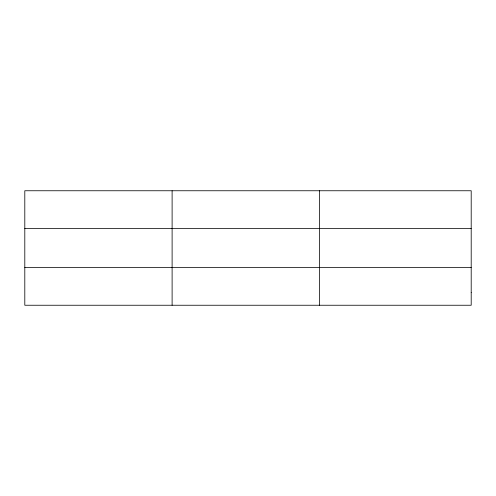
<?xml version="1.0" encoding="UTF-8"?>
<svg xmlns="http://www.w3.org/2000/svg" width="496" height="496" viewBox="0 0 496 496"><rect width="100%" height="100%" fill="white"/><g stroke="black" fill="none" stroke-linecap="round" stroke-linejoin="round"><path stroke-width="0.74" d="M172.112 190.755L172.112 305.245M319.424 190.755L319.424 305.245M24.8 228.538L471.2 228.538M24.8 267.462L471.2 267.462M471.2 292.652L471.2 305.245L24.8 305.245L24.8 190.755L471.2 190.755L471.2 292.652"/></g></svg>
